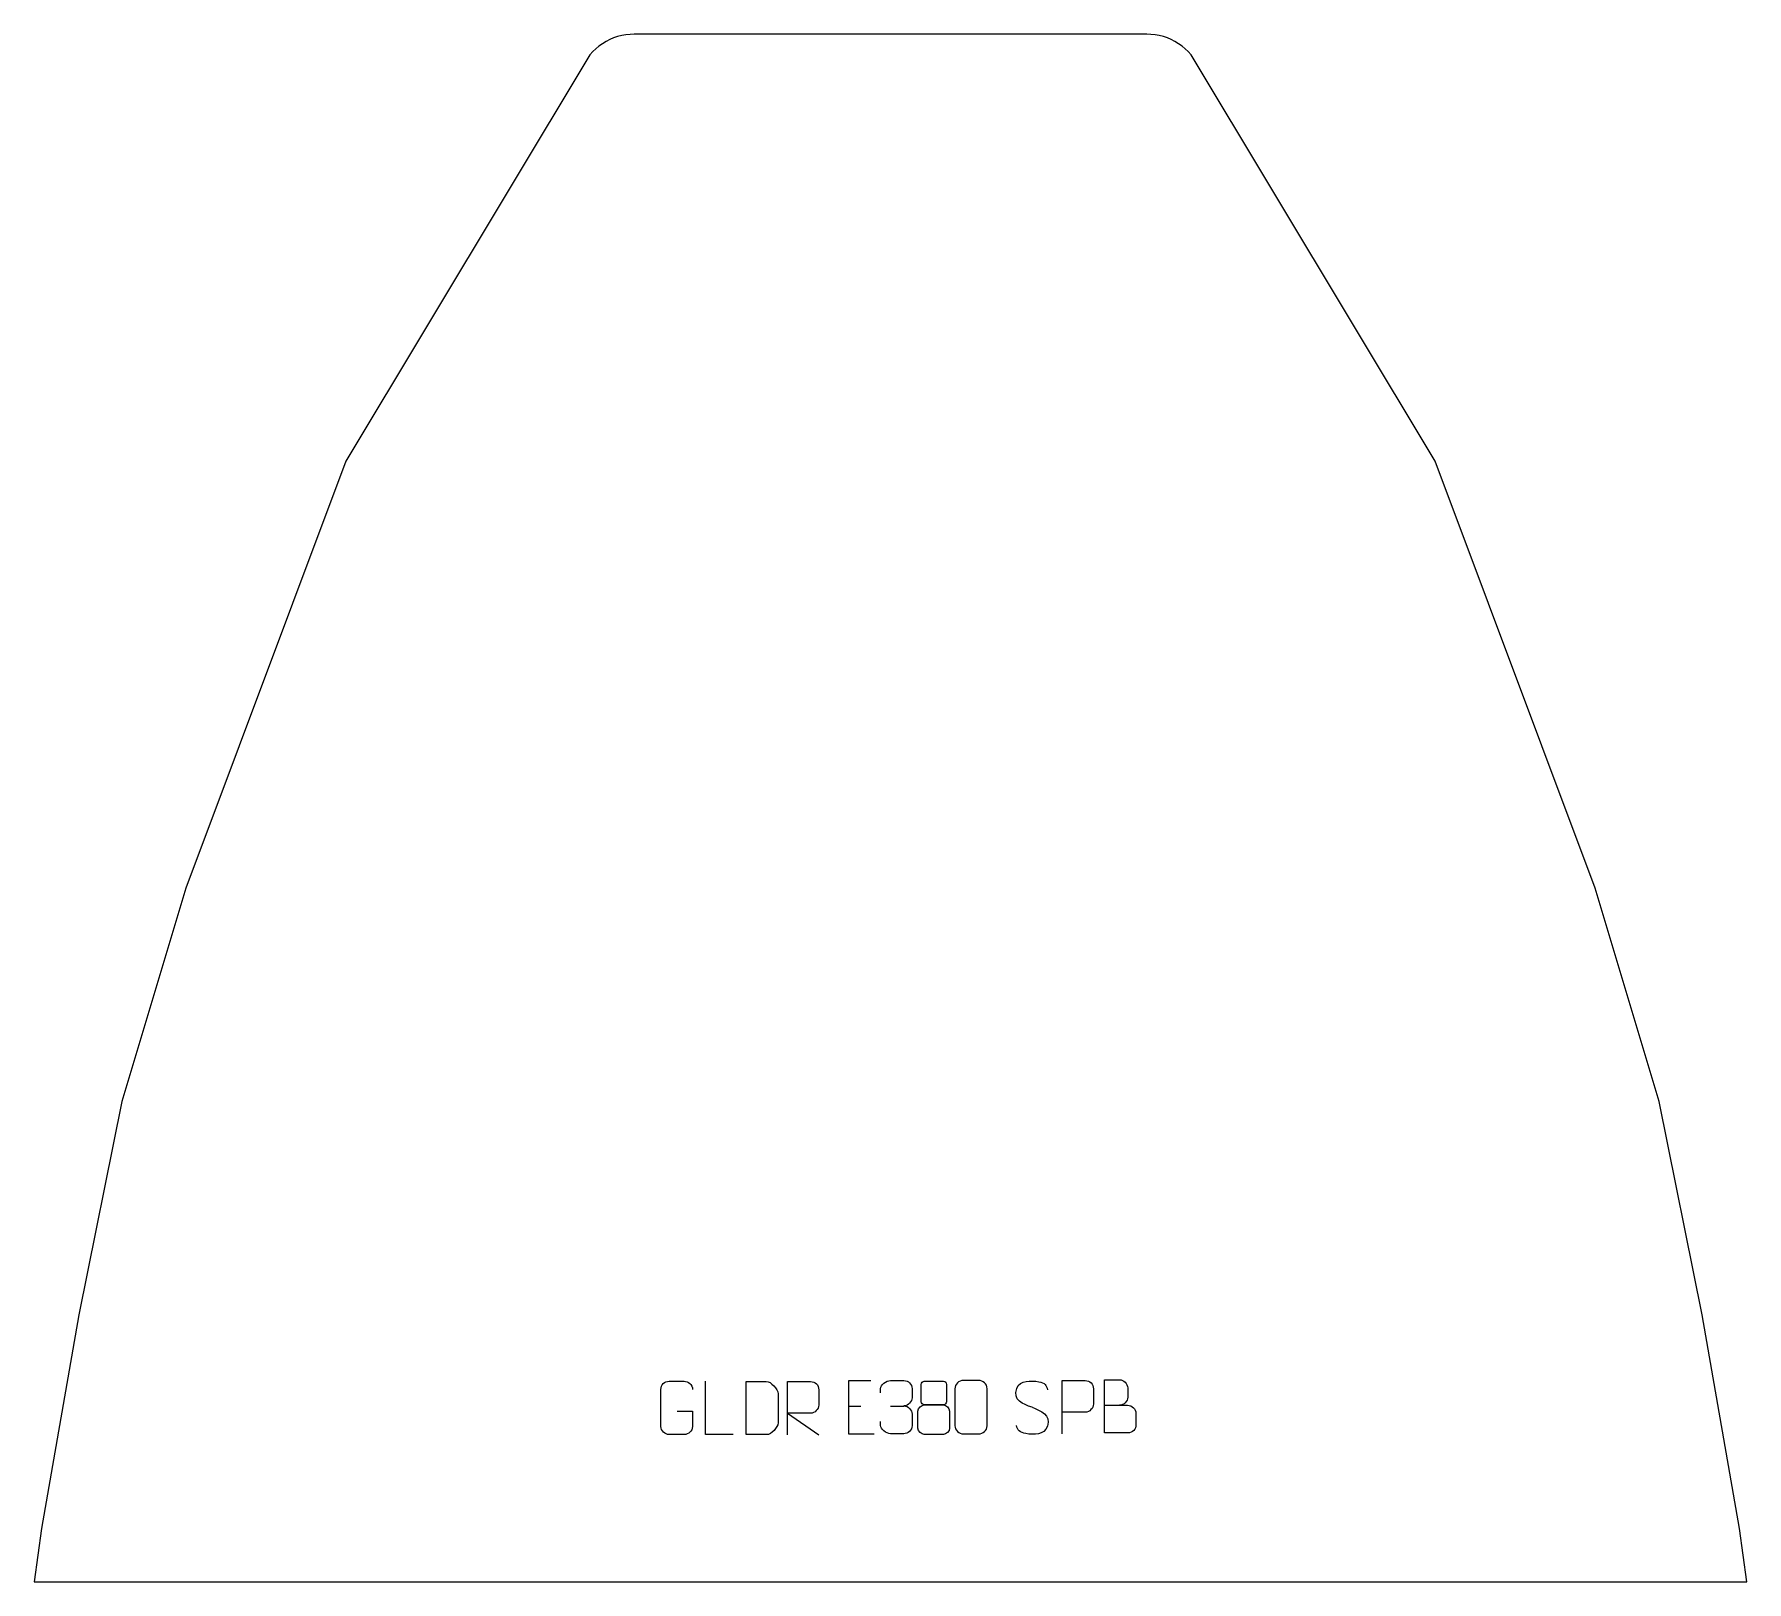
# Model space of a CAD drawing. Header units: millimetres. Extents: x -355 to 447, y 734 to 1459.
import ezdxf

# ---------------------------------------------------------------- set-up
doc = ezdxf.new("R2010")
doc.units = ezdxf.units.MM
doc.header["$MEASUREMENT"] = 0
doc.layers.add('layer 1', color=7, linetype='Continuous')

msp = doc.modelspace()

# ---------------------------------------------------------------- linework, layer by layer
at = {"layer": 'layer 1', "color": 242, "lineweight": 9}
msp.add_open_spline([(-74.3338, 1459.1748), (-74.3338, 1459.1748), (165.6657, 1459.1748), (165.6657, 1459.1748), (165.6657, 1459.1748), (165.6657, 1459.1748), (167.632, 1459.1042), (167.632, 1459.1042), (167.632, 1459.1042), (167.632, 1459.1042), (169.5889, 1458.8916), (169.5889, 1458.8916), (169.5889, 1458.8916), (169.5889, 1458.8916), (171.5257, 1458.537), (171.5257, 1458.537), (171.5257, 1458.537), (171.5257, 1458.537), (173.4312, 1458.044), (173.4312, 1458.044), (173.4312, 1458.044), (173.4312, 1458.044), (175.2975, 1457.416), (175.2975, 1457.416), (175.2975, 1457.416), (175.2975, 1457.416), (177.1105, 1456.6543), (177.1105, 1456.6543), (177.1105, 1456.6543), (177.1105, 1456.6543), (178.866, 1455.7628), (178.866, 1455.7628), (178.866, 1455.7628), (178.866, 1455.7628), (180.5524, 1454.7474), (180.5524, 1454.7474), (180.5524, 1454.7474), (180.5524, 1454.7474), (182.1612, 1453.6115), (182.1612, 1453.6115), (182.1612, 1453.6115), (182.1612, 1453.6115), (183.6826, 1452.3653), (183.6826, 1452.3653), (183.6826, 1452.3653), (183.6826, 1452.3653), (185.11, 1451.0102), (185.11, 1451.0102), (185.11, 1451.0102), (185.11, 1451.0102), (186.4371, 1449.5565), (186.4371, 1449.5565), (186.4371, 1449.5565), (186.4371, 1449.5565), (300.6656, 1259.1762), (300.6656, 1259.1762), (300.6656, 1259.1762), (300.6656, 1259.1762), (375.6652, 1059.1758), (375.6652, 1059.1758), (375.6652, 1059.1758), (375.6652, 1059.1758), (405.6666, 959.1751), (405.6666, 959.1751), (405.6666, 959.1751), (405.6666, 959.1751), (425.6651, 859.1758), (425.6651, 859.1758), (425.6651, 859.1758), (425.6651, 859.1758), (443.1661, 759.1765), (443.1661, 759.1765), (443.1661, 759.1765), (443.1661, 759.1765), (446.6028, 734.1763), (446.6028, 734.1763), (446.6028, 734.1763), (446.6028, 734.1763), (-355.2709, 734.1763), (-355.2709, 734.1763), (-355.2709, 734.1763), (-355.2709, 734.1763), (-351.8342, 759.1765), (-351.8342, 759.1765), (-351.8342, 759.1765), (-351.8342, 759.1765), (-334.3346, 859.1758), (-334.3346, 859.1758), (-334.3346, 859.1758), (-334.3346, 859.1758), (-314.3342, 959.1751), (-314.3342, 959.1751), (-314.3342, 959.1751), (-314.3342, 959.1751), (-284.3347, 1059.1758), (-284.3347, 1059.1758), (-284.3347, 1059.1758), (-284.3347, 1059.1758), (-209.3337, 1259.1762), (-209.3337, 1259.1762), (-209.3337, 1259.1762), (-209.3337, 1259.1762), (-95.1052, 1449.5565), (-95.1052, 1449.5565), (-95.1052, 1449.5565), (-95.1052, 1449.5565), (-93.78, 1451.0102), (-93.78, 1451.0102), (-93.78, 1451.0102), (-93.78, 1451.0102), (-92.3507, 1452.3653), (-92.3507, 1452.3653), (-92.3507, 1452.3653), (-92.3507, 1452.3653), (-90.8293, 1453.6115), (-90.8293, 1453.6115), (-90.8293, 1453.6115), (-90.8293, 1453.6115), (-89.2205, 1454.7474), (-89.2205, 1454.7474), (-89.2205, 1454.7474), (-89.2205, 1454.7474), (-87.5341, 1455.7628), (-87.5341, 1455.7628), (-87.5341, 1455.7628), (-87.5341, 1455.7628), (-85.78, 1456.6543), (-85.78, 1456.6543), (-85.78, 1456.6543), (-85.78, 1456.6543), (-83.9651, 1457.416), (-83.9651, 1457.416), (-83.9651, 1457.416), (-83.9651, 1457.416), (-82.0993, 1458.044), (-82.0993, 1458.044), (-82.0993, 1458.044), (-82.0993, 1458.044), (-80.1938, 1458.537), (-80.1938, 1458.537), (-80.1938, 1458.537), (-80.1938, 1458.537), (-78.2584, 1458.8916), (-78.2584, 1458.8916), (-78.2584, 1458.8916), (-78.2584, 1458.8916), (-76.3019, 1459.1042), (-76.3019, 1459.1042), (-76.3019, 1459.1042), (-76.3019, 1459.1042), (-74.3338, 1459.1748), (-74.3338, 1459.1748)], degree=3, knots=[0, 0, 0, 0, 0.02564103, 0.02564103, 0.02564103, 0.02564103, 0.05128205, 0.05128205, 0.05128205, 0.05128205, 0.07692308, 0.07692308, 0.07692308, 0.07692308, 0.1025641, 0.1025641, 0.1025641, 0.1025641, 0.12820513, 0.12820513, 0.12820513, 0.12820513, 0.15384615, 0.15384615, 0.15384615, 0.15384615, 0.17948718, 0.17948718, 0.17948718, 0.17948718, 0.20512821, 0.20512821, 0.20512821, 0.20512821, 0.23076923, 0.23076923, 0.23076923, 0.23076923, 0.25641026, 0.25641026, 0.25641026, 0.25641026, 0.28205128, 0.28205128, 0.28205128, 0.28205128, 0.30769231, 0.30769231, 0.30769231, 0.30769231, 0.33333333, 0.33333333, 0.33333333, 0.33333333, 0.35897436, 0.35897436, 0.35897436, 0.35897436, 0.38461538, 0.38461538, 0.38461538, 0.38461538, 0.41025641, 0.41025641, 0.41025641, 0.41025641, 0.43589744, 0.43589744, 0.43589744, 0.43589744, 0.46153846, 0.46153846, 0.46153846, 0.46153846, 0.48717949, 0.48717949, 0.48717949, 0.48717949, 0.51282051, 0.51282051, 0.51282051, 0.51282051, 0.53846154, 0.53846154, 0.53846154, 0.53846154, 0.56410256, 0.56410256, 0.56410256, 0.56410256, 0.58974359, 0.58974359, 0.58974359, 0.58974359, 0.61538462, 0.61538462, 0.61538462, 0.61538462, 0.64102564, 0.64102564, 0.64102564, 0.64102564, 0.66666667, 0.66666667, 0.66666667, 0.66666667, 0.69230769, 0.69230769, 0.69230769, 0.69230769, 0.71794872, 0.71794872, 0.71794872, 0.71794872, 0.74358974, 0.74358974, 0.74358974, 0.74358974, 0.76923077, 0.76923077, 0.76923077, 0.76923077, 0.79487179, 0.79487179, 0.79487179, 0.79487179, 0.82051282, 0.82051282, 0.82051282, 0.82051282, 0.84615385, 0.84615385, 0.84615385, 0.84615385, 0.87179487, 0.87179487, 0.87179487, 0.87179487, 0.8974359, 0.8974359, 0.8974359, 0.8974359, 0.92307692, 0.92307692, 0.92307692, 0.92307692, 0.94871795, 0.94871795, 0.94871795, 0.94871795, 1, 1, 1, 1], dxfattribs=at)
at = {"layer": 'layer 1', "color": 250, "lineweight": 9}
for points, knots in [([(-54.1929, 814.1354), (-54.1929, 814.1354), (-47.0248, 814.1354), (-47.0248, 814.1354), (-47.0248, 814.1354), (-47.0248, 814.1354), (-47.0248, 806.9673), (-47.0248, 806.9673), (-47.0248, 806.9673), (-47.1645, 804.6439), (-48.8417, 803.1643), (-50.9895, 803.1535), (-50.9895, 803.1535), (-53.3213, 803.1539), (-55.6533, 803.1539), (-57.9848, 803.1535), (-57.9848, 803.1535), (-59.9097, 803.0481), (-61.8819, 804.9326), (-61.8707, 806.9499), (-61.8707, 806.9499), (-61.8703, 812.72), (-61.8703, 818.4897), (-61.8707, 824.259), (-61.8707, 824.259), (-61.8665, 826.3971), (-60.1197, 828.1163), (-57.9674, 828.1029), (-57.9674, 828.1029), (-55.6417, 828.1029), (-53.3156, 828.1029), (-50.9895, 828.1029), (-50.9895, 828.1029), (-49.0428, 828.1383), (-47.0514, 826.6468), (-47.0248, 824.2091)], [0, 0, 0, 0, 0.1, 0.1, 0.1, 0.1, 0.2, 0.2, 0.2, 0.2, 0.3, 0.3, 0.3, 0.3, 0.4, 0.4, 0.4, 0.4, 0.5, 0.5, 0.5, 0.5, 0.6, 0.6, 0.6, 0.6, 0.7, 0.7, 0.7, 0.7, 0.8, 0.8, 0.8, 0.8, 1, 1, 1, 1]), ([(-27.9733, 803.1496), (-27.9733, 803.1496), (-40.9224, 803.1496), (-40.9224, 803.1496), (-40.9224, 803.1496), (-40.9224, 803.1496), (-40.9224, 828.1032), (-40.9224, 828.1032)], [0, 0, 0, 0, 0.33333333, 0.33333333, 0.33333333, 0.33333333, 1, 1, 1, 1]), ([(-21.84, 803.1428), (-19.5082, 803.1432), (-14.558, 803.1192), (-12.2265, 803.1189), (-12.2265, 803.1189), (-10.3015, 803.0135), (-6.9829, 806.5551), (-6.9941, 808.5724), (-6.9941, 808.5724), (-6.9945, 814.3425), (-6.9945, 816.5122), (-6.9941, 822.2815), (-6.9941, 822.2815), (-6.9984, 824.4196), (-10.3729, 828.0797), (-12.5253, 828.0662), (-12.5253, 828.0662), (-14.851, 828.0662), (-19.5753, 828.0662), (-21.9014, 828.0662), (-21.9014, 828.0662), (-21.901, 822.3193), (-21.8397, 808.8901), (-21.84, 803.1428)], [0, 0, 0, 0, 0.14285714, 0.14285714, 0.14285714, 0.14285714, 0.28571429, 0.28571429, 0.28571429, 0.28571429, 0.42857143, 0.42857143, 0.42857143, 0.42857143, 0.57142857, 0.57142857, 0.57142857, 0.57142857, 0.71428571, 0.71428571, 0.71428571, 0.71428571, 1, 1, 1, 1]), ([(-2.6108, 803.0433), (-2.6108, 803.0433), (-2.6108, 827.9968), (-2.6108, 827.9968), (-2.6108, 827.9968), (0.984, 827.9968), (4.5795, 827.9968), (8.1747, 827.9968), (8.1747, 827.9968), (10.5, 827.9591), (12.0573, 826.4691), (12.0532, 824.1027), (12.0532, 824.1027), (12.0528, 822.0672), (12.0528, 819.0078), (12.0532, 816.9718), (12.0532, 816.9718), (12.0467, 815.0963), (10.2344, 813.1545), (8.2249, 813.1354), (8.2249, 813.1354), (8.2249, 813.1354), (-2.6108, 813.1354), (-2.6108, 813.1354), (-2.6108, 813.1354), (-2.6108, 813.1354), (12.0439, 803.0433), (12.0439, 803.0433)], [0, 0, 0, 0, 0.125, 0.125, 0.125, 0.125, 0.25, 0.25, 0.25, 0.25, 0.375, 0.375, 0.375, 0.375, 0.5, 0.5, 0.5, 0.5, 0.625, 0.625, 0.625, 0.625, 0.75, 0.75, 0.75, 0.75, 1, 1, 1, 1]), ([(36.4481, 828.3854), (36.4481, 828.3854), (25.9421, 828.3854), (25.9421, 828.3854), (25.9421, 828.3854), (25.9421, 828.3854), (25.9421, 803.4318), (25.9421, 803.4318), (25.9421, 803.4318), (25.9421, 803.4318), (38.0736, 803.4318), (38.0736, 803.4318)], [0, 0, 0, 0, 0.25, 0.25, 0.25, 0.25, 0.5, 0.5, 0.5, 0.5, 1, 1, 1, 1]), ([(41.0116, 822.7652), (41.0116, 822.7652), (41.0116, 824.6224), (41.0116, 824.6224), (41.0116, 824.6224), (40.9973, 826.3643), (43.6618, 828.4824), (45.7209, 828.4597), (45.7209, 828.4597), (47.785, 828.4597), (49.849, 828.4597), (51.9127, 828.4597), (51.9127, 828.4597), (54.1072, 828.4685), (55.7055, 826.6217), (55.7499, 824.7096), (55.7499, 824.7096), (55.7495, 823.2745), (55.7495, 821.8394), (55.7499, 820.4039), (55.7499, 820.4039), (55.7013, 818.7504), (54.0987, 816.5204), (51.9004, 816.5304), (51.9004, 816.5304), (54.1041, 816.5192), (55.7121, 814.716), (55.7661, 812.6565), (55.7661, 812.6565), (55.7657, 810.8718), (55.7657, 809.0871), (55.7661, 807.302), (55.7661, 807.302), (55.7762, 805.2406), (53.7213, 803.4775), (51.9004, 803.4856), (51.9004, 803.4856), (49.8351, 803.4859), (47.7699, 803.4859), (45.7043, 803.4856), (45.7043, 803.4856), (43.5357, 803.4971), (41.0047, 805.8973), (40.9861, 807.3591), (40.9861, 807.3591), (40.9861, 807.3591), (40.9861, 809.2677), (40.9861, 809.2677)], [0, 0, 0, 0, 0.07692308, 0.07692308, 0.07692308, 0.07692308, 0.15384615, 0.15384615, 0.15384615, 0.15384615, 0.23076923, 0.23076923, 0.23076923, 0.23076923, 0.30769231, 0.30769231, 0.30769231, 0.30769231, 0.38461538, 0.38461538, 0.38461538, 0.38461538, 0.46153846, 0.46153846, 0.46153846, 0.46153846, 0.53846154, 0.53846154, 0.53846154, 0.53846154, 0.61538462, 0.61538462, 0.61538462, 0.61538462, 0.69230769, 0.69230769, 0.69230769, 0.69230769, 0.76923077, 0.76923077, 0.76923077, 0.76923077, 0.84615385, 0.84615385, 0.84615385, 0.84615385, 1, 1, 1, 1]), ([(59.9802, 826.6292), (59.9802, 824.4162), (59.9802, 820.7339), (59.9802, 818.5206), (59.9802, 818.5206), (59.9952, 818.0132), (60.8026, 817.0818), (61.5027, 817.083), (61.5027, 817.083), (64.4726, 817.0832), (67.4428, 816.9983), (70.4132, 816.998), (70.4132, 816.998), (71.2103, 817.0022), (71.931, 817.7925), (71.9284, 818.5132), (71.9284, 818.5132), (71.9281, 820.7292), (71.9281, 824.4139), (71.9284, 826.6292), (71.9284, 826.6292), (71.9099, 827.34), (71.2985, 828.1004), (70.4646, 828.093), (70.4646, 828.093), (67.4475, 828.0927), (64.4306, 828.0927), (61.414, 828.093), (61.414, 828.093), (60.7876, 828.1006), (59.9635, 827.3896), (59.9802, 826.6292)], [0, 0, 0, 0, 0.11111111, 0.11111111, 0.11111111, 0.11111111, 0.22222222, 0.22222222, 0.22222222, 0.22222222, 0.33333333, 0.33333333, 0.33333333, 0.33333333, 0.44444444, 0.44444444, 0.44444444, 0.44444444, 0.55555556, 0.55555556, 0.55555556, 0.55555556, 0.66666667, 0.66666667, 0.66666667, 0.66666667, 0.77777778, 0.77777778, 0.77777778, 0.77777778, 1, 1, 1, 1]), ([(79.7955, 828.472), (82.1616, 828.472), (84.5281, 828.472), (86.8946, 828.472), (86.8946, 828.472), (88.8751, 828.5076), (90.9011, 827.0133), (90.9282, 824.5712), (90.9282, 824.5712), (90.9278, 818.8138), (90.9278, 813.056), (90.9282, 807.2978), (90.9282, 807.2978), (90.7861, 804.9702), (89.0797, 803.4879), (86.8946, 803.4771), (86.8946, 803.4771), (84.5222, 803.4775), (82.1498, 803.4775), (79.7778, 803.4771), (79.7778, 803.4771), (77.8193, 803.3715), (75.8129, 805.2594), (75.8243, 807.2804), (75.8243, 807.2804), (75.8247, 813.061), (75.8247, 818.8413), (75.8243, 824.6211), (75.8243, 824.6211), (75.8286, 826.7631), (77.6057, 828.4856), (79.7955, 828.472)], [0, 0, 0, 0, 0.11111111, 0.11111111, 0.11111111, 0.11111111, 0.22222222, 0.22222222, 0.22222222, 0.22222222, 0.33333333, 0.33333333, 0.33333333, 0.33333333, 0.44444444, 0.44444444, 0.44444444, 0.44444444, 0.55555556, 0.55555556, 0.55555556, 0.55555556, 0.66666667, 0.66666667, 0.66666667, 0.66666667, 0.77777778, 0.77777778, 0.77777778, 0.77777778, 1, 1, 1, 1]), ([(111.9279, 815.9346), (107.6796, 817.405), (102.7715, 819.2008), (104.7766, 824.7211), (104.7766, 824.7211), (106.2801, 828.861), (111.4937, 828.4725), (115.0973, 827.8714), (115.0973, 827.8714), (117.9579, 827.3942), (118.8226, 826.181), (119.1332, 824.0969)], [0, 0, 0, 0, 0.25, 0.25, 0.25, 0.25, 0.5, 0.5, 0.5, 0.5, 1, 1, 1, 1]), ([(126.0441, 803.4959), (126.0441, 803.4959), (126.0441, 828.4495), (126.0441, 828.4495), (126.0441, 828.4495), (129.6391, 828.4495), (133.2344, 828.4495), (136.8298, 828.4495), (136.8298, 828.4495), (139.155, 828.4116), (140.7124, 826.9215), (140.7082, 824.5554), (140.7082, 824.5554), (140.7078, 822.5197), (140.7078, 819.4604), (140.7082, 817.4244), (140.7082, 817.4244), (140.7017, 815.549), (138.8895, 813.6071), (136.8799, 813.588), (136.8799, 813.588), (136.8799, 813.588), (126.0441, 813.588), (126.0441, 813.588)], [0, 0, 0, 0, 0.14285714, 0.14285714, 0.14285714, 0.14285714, 0.28571429, 0.28571429, 0.28571429, 0.28571429, 0.42857143, 0.42857143, 0.42857143, 0.42857143, 0.57142857, 0.57142857, 0.57142857, 0.57142857, 0.71428571, 0.71428571, 0.71428571, 0.71428571, 1, 1, 1, 1]), ([(145.8332, 816.8522), (149.4718, 816.8526), (153.0589, 816.8526), (156.6983, 816.8522), (156.6983, 816.8522), (158.6737, 816.8349), (160.5973, 815.0988), (160.5973, 813.0492), (160.5973, 813.0492), (160.5969, 811.9206), (160.5969, 808.8712), (160.5973, 807.7423), (160.5973, 807.7423), (160.6149, 805.8844), (159.0728, 803.8705), (156.7513, 803.8874), (156.7513, 803.8874), (153.1115, 803.8878), (149.4721, 803.8878), (145.8332, 803.8874), (145.8332, 803.8874), (145.8332, 812.2057), (145.8332, 820.5235), (145.8332, 828.841), (145.8332, 828.841), (148.2069, 828.841), (150.581, 828.841), (152.9552, 828.841), (152.9552, 828.841), (154.636, 828.8586), (156.7328, 826.9481), (156.7505, 824.9857), (156.7505, 824.9857), (156.7501, 822.9196), (156.7501, 822.7736), (156.7505, 820.7071), (156.7505, 820.7071), (156.7678, 818.641), (154.9133, 816.8349), (152.9033, 816.8522)], [0, 0, 0, 0, 0.09090909, 0.09090909, 0.09090909, 0.09090909, 0.18181818, 0.18181818, 0.18181818, 0.18181818, 0.27272727, 0.27272727, 0.27272727, 0.27272727, 0.36363636, 0.36363636, 0.36363636, 0.36363636, 0.45454545, 0.45454545, 0.45454545, 0.45454545, 0.54545455, 0.54545455, 0.54545455, 0.54545455, 0.63636364, 0.63636364, 0.63636364, 0.63636364, 0.72727273, 0.72727273, 0.72727273, 0.72727273, 0.81818182, 0.81818182, 0.81818182, 0.81818182, 1, 1, 1, 1]), ([(58.5214, 814.111), (58.5214, 810.9402), (58.5214, 809.2381), (58.5214, 806.0667), (58.5214, 806.0667), (58.5129, 804.8448), (60.2108, 803.1521), (61.4634, 803.1436), (61.4634, 803.1436), (64.4465, 803.1439), (67.4298, 803.1439), (70.4132, 803.1436), (70.4132, 803.1436), (71.7365, 803.1553), (73.3569, 804.7769), (73.3458, 806.0761), (73.3458, 806.0761), (73.3455, 809.2443), (73.3455, 810.9431), (73.3458, 814.111), (73.3458, 814.111), (73.2761, 815.4914), (71.6983, 817.07), (70.3929, 817.0639), (70.3929, 817.0639), (67.4163, 817.0636), (64.4397, 817.0636), (61.4634, 817.0639), (61.4634, 817.0639), (60.3839, 817.0703), (58.5376, 815.4914), (58.5214, 814.111)], [0, 0, 0, 0, 0.11111111, 0.11111111, 0.11111111, 0.11111111, 0.22222222, 0.22222222, 0.22222222, 0.22222222, 0.33333333, 0.33333333, 0.33333333, 0.33333333, 0.44444444, 0.44444444, 0.44444444, 0.44444444, 0.55555556, 0.55555556, 0.55555556, 0.55555556, 0.66666667, 0.66666667, 0.66666667, 0.66666667, 0.77777778, 0.77777778, 0.77777778, 0.77777778, 1, 1, 1, 1]), ([(111.9279, 815.9345), (115.9465, 814.2878), (120.976, 812.3995), (119.142, 807.0392), (119.142, 807.0392), (117.6822, 802.7728), (112.7714, 803.0295), (109.0453, 803.5842), (109.0453, 803.5842), (106.2953, 803.994), (105.0744, 805.2075), (104.6964, 807.3197)], [0, 0, 0, 0, 0.25, 0.25, 0.25, 0.25, 0.5, 0.5, 0.5, 0.5, 1, 1, 1, 1])]:
    msp.add_open_spline(points, degree=3, knots=knots, dxfattribs=at)
for points in [[(25.9421, 816.5057), (25.9421, 816.5057), (31.7917, 816.5057), (31.7917, 816.5057)], [(45.7213, 816.52), (45.7213, 816.52), (51.9177, 816.52), (51.9177, 816.52)]]:
    msp.add_open_spline(points, degree=3, dxfattribs=at)

doc.saveas('drawing.dxf')
